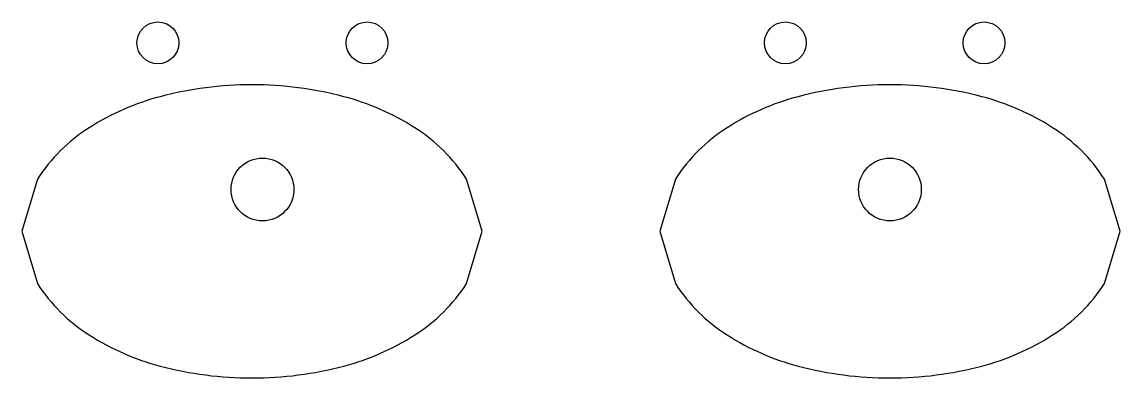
# Model space of a CAD drawing. Extents: x 24.82 to 25.87, y 33.97 to 34.31.
import ezdxf

# ---------------------------------------------------------------- set-up
doc = ezdxf.new("R2010")
doc.units = 0
doc.header["$LTSCALE"] = 0.5
doc.header["$MEASUREMENT"] = 0
doc.layers.get('0').update_dxf_attribs({"linetype": 'CONTINUOUS'})

# ---------------------------------------------------------------- blocks, each defined once
blk = doc.blocks.new('LAV-ENC')
for points in [[(-0.73, -0.2507), (-0.7448, -0.2009, 0.107171), (-0.7944, -0.1517, 0.077404), (-0.8622, -0.1221, 0.064521), (-0.95, -0.1107, 0.064521), (-1.0378, -0.1221, 0.077404), (-1.1056, -0.1517, 0.107171), (-1.1552, -0.2009), (-1.17, -0.2507), (-1.1552, -0.3006, 0.107171), (-1.1056, -0.3497, 0.077404), (-1.0378, -0.3794, 0.064521), (-0.95, -0.3907, 0.064521), (-0.8622, -0.3794, 0.077404), (-0.7944, -0.3497, 0.107171), (-0.7448, -0.3006)], [(-0.12, -0.2507), (-0.1348, -0.2009, 0.107171), (-0.1844, -0.1517, 0.077404), (-0.2522, -0.1221, 0.064521), (-0.34, -0.1107, 0.064521), (-0.4278, -0.1221, 0.077404), (-0.4956, -0.1517, 0.107171), (-0.5452, -0.2009), (-0.56, -0.2507), (-0.5452, -0.3006, 0.107171), (-0.4956, -0.3497, 0.077404), (-0.4278, -0.3794, 0.064521), (-0.34, -0.3907, 0.064521), (-0.2522, -0.3794, 0.077404), (-0.1844, -0.3497, 0.107171), (-0.1348, -0.3006)]]:
    blk.add_lwpolyline(points, format="xyb", close=True)
for centre, radius in [((-1.04, -0.0707), 0.02), ((-0.84, -0.0707), 0.02), ((-0.44, -0.0707), 0.02), ((-0.25, -0.0707), 0.02), ((-0.94, -0.2107), 0.03), ((-0.34, -0.2107), 0.03)]:
    blk.add_circle(centre, radius)

msp = doc.modelspace()

# ---------------------------------------------------------------- block references
msp.add_blockref('LAV-ENC', (25.9865, 34.3563))

doc.saveas('drawing.dxf')
